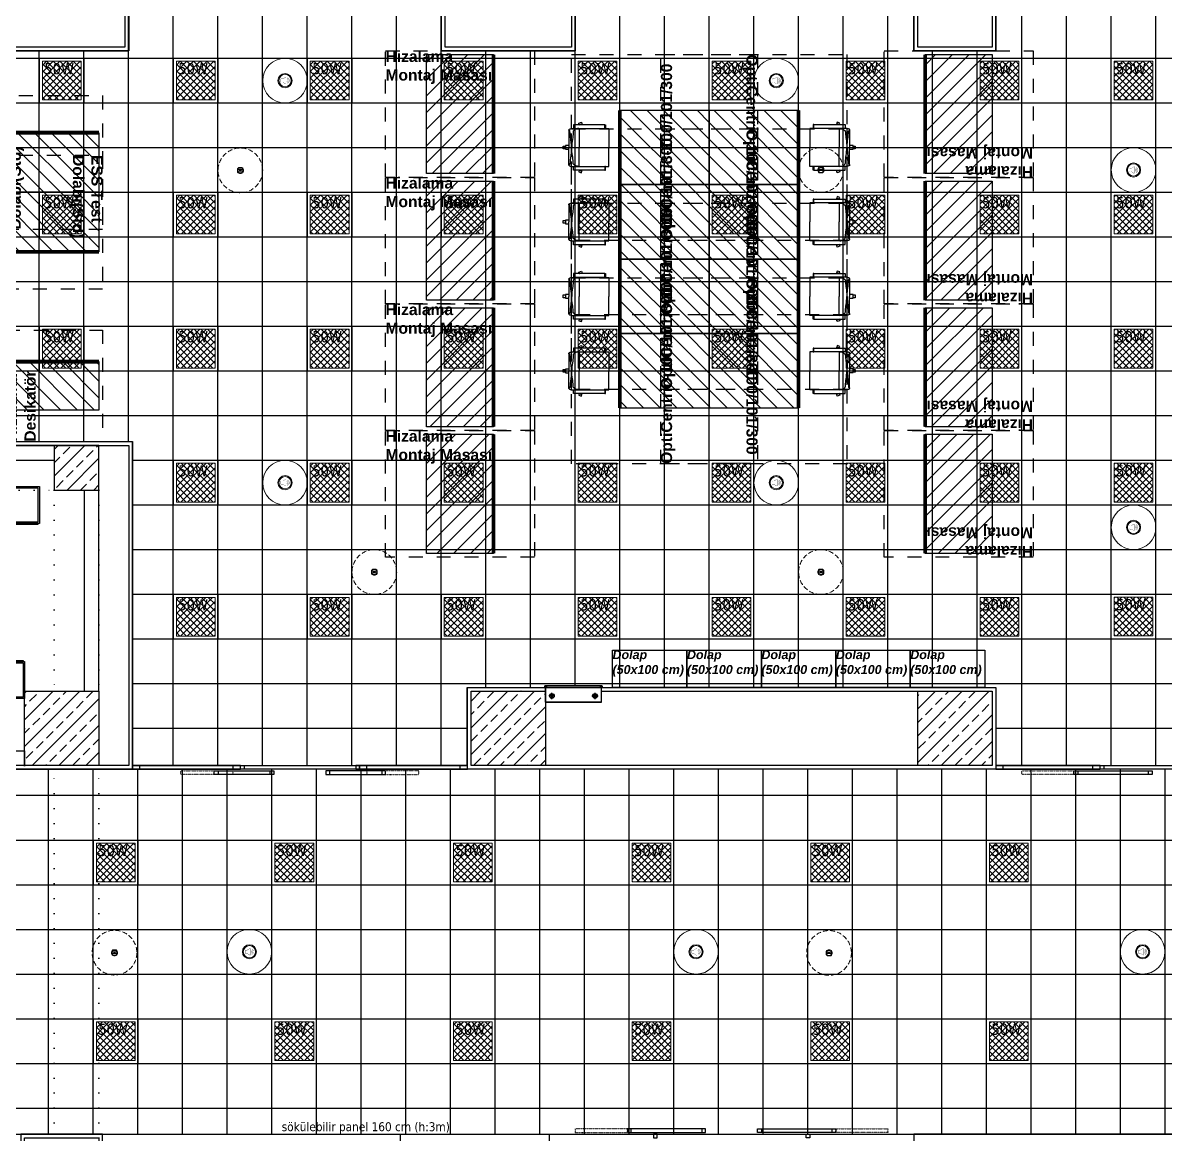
# Model space of a CAD drawing. Header units: centimetres. Extents: x 405564 to 502064, y 46284 to 60634.
# Drawn here: x 477148 to 478682, y 54538 to 56030 of the extents above; entities that cross this region are included whole.
import ezdxf
from ezdxf.enums import TextEntityAlignment as Align

# ---------------------------------------------------------------- set-up
doc = ezdxf.new("R2010")
doc.units = ezdxf.units.CM
for name, pattern in [('3+1_3b$0$DASHED', [0.25, 0.125, -0.125]), ('ACAD_ISO07W100', [3, 0, -3]), ('DOT', [0.25, 0, -0.25]), ('HIDDEN', [9.525, 6.35, -3.175])]:
    doc.linetypes.add(name, pattern=pattern)
doc.layers.get('0').update_dxf_attribs({"color": 8, "lineweight": 9})
for name, color, linetype in [('0-KRCN-ASMATAVAN-130426', 8, 'Continuous'), ('AS_DOS_TERAS_UST', 8, 'ACAD_ISO07W100'), ('AS_DUV_GAZBETON', 8, 'Continuous'), ('AS_DUV_TEMIZ ODA PANELI', 8, 'Continuous'), ('AS_KAPI_CAM', 8, 'Continuous'), ('AS_KAPI_POZ', 8, 'Continuous'), ('AS_TA_BETONARME', 5, 'Continuous'), ('AS_TA_TARAMA', 8, 'Continuous'), ('AS_TEFR_CIHAZ', 8, 'Continuous'), ('AS_TEFR_MEK_YANGIN DOLAP TIP1 STANDART', 8, 'Continuous'), ('AS_TEFR_MOB', 8, 'Continuous'), ('AS_YAZI', 8, 'Continuous')]:
    doc.layers.add(name, color=color, linetype=linetype)
doc.layers.add('0-KRCN-AYDINLATMA-130426', color=8, linetype='Continuous', lineweight=9)
doc.layers.add('0-KRCN-MİMARİ-220526', color=8, linetype='Continuous', lineweight=9)
doc.styles.add('Kalin02', font='arialbd.ttf')
doc.styles.add('MtXpl_Tahoma', font='tahoma.ttf')
doc.styles.add('OLC-50', font='romans.shx', dxfattribs={"width": 0.5, "height": 0.15})
doc.styles.add('OLCU', font='romanstw.shx', dxfattribs={"width": 0.6})
doc.styles.add('TAHOMA', font='tahoma.ttf')
pattern_1 = [(225, (17560.68, -7819.299), (17.96051, -17.96051), []), (225, (17542.72, -7819.299), (17.96051, -17.96051), [12.7, -6.35])]

# ---------------------------------------------------------------- blocks, each defined once
blk = doc.blocks.new('50W 60x60 cm  SIVA ALTI LED ARMATÜR')
at = {"layer": '0-KRCN-AYDINLATMA-130426'}
h = blk.add_hatch(dxfattribs=at)
h.set_pattern_fill('ANSI37', color=256, scale=0.2)
h.paths.add_polyline_path([(-2.6, 2.59), (2.6, 2.59), (2.6, -2.61), (-2.6, -2.61)])
for points in [[(-3, 2.99), (3, 2.99), (3, -3.01), (-3, -3.01)], [(-2.6, 2.59), (2.6, 2.59), (2.6, -2.61), (-2.6, -2.61)]]:
    blk.add_lwpolyline(points, close=True, dxfattribs=at)
at = {"layer": '0-KRCN-AYDINLATMA-130426', "insert": (-2.35, 2.34), "char_height": 1.5, "attachment_point": 1, "style": 'TAHOMA'}
blk.add_mtext_dynamic_manual_height_columns('{\\fTahoma|b0|i0|c162|p34;50W}', width=1.5, gutter_width=1.25, heights=[0], dxfattribs=at)
blk = doc.blocks.new('ABB 6131-21-24-500')
at = {"layer": '0-KRCN-AYDINLATMA-130426'}
for p, q in [((-4, -1), (-4, 1)), ((3.2, 1), (-3.2, 1)), ((-3.2, -0.8), (-3.2, 0.8)), ((-1, 4), (1, 4)), ((-1, -0.9), (-1, 1)), ((-0.8, 3.2), (0.8, 3.2)), ((1, -0.9), (1, 1)), ((3.2, 0.8), (3.2, -0.8)), ((4, 1), (4, -1)), ((3.2, -0.9), (-3.2, -0.9)), ((1, -4), (-1, -4)), ((0.8, -3.2), (-0.8, -3.2))]:
    blk.add_line(p, q, dxfattribs=at)
at = {"layer": '0-KRCN-AYDINLATMA-130426', "linetype": 'HIDDEN'}
blk.add_circle((0, 0), 30, dxfattribs=at)
at = {"layer": '0-KRCN-AYDINLATMA-130426'}
for centre, radius in [((-0.5, 0), 0.0887), ((0, 0), 0.16), ((0.5, 0), 0.0887)]:
    blk.add_circle(centre, radius, dxfattribs=at)
for centre, radius, start, end in [((-1, 1), 3, 90, 180), ((-0.8, 0.8), 2.4, 90, 180), ((0.8, 0.8), 2.4, 0, 90), ((1, 1), 3, 0, 90), ((-1, -1), 3, 180, 270), ((-0.8, -0.8), 2.4, 180, 270), ((0.8, -0.8), 2.4, 270, 0), ((1, -1), 3, 270, 0)]:
    blk.add_arc(centre, radius, start, end, dxfattribs=at)
blk = doc.blocks.new('ABB 6131-31-24-500')
at = {"layer": '0-KRCN-AYDINLATMA-130426'}
for p, q in [((-4, -1), (-4, 1)), ((3.2, 1), (-3.2, 1)), ((-3.2, -0.8), (-3.2, 0.8)), ((-1, 4), (1, 4)), ((-1, -0.9), (-1, 1)), ((-0.8, 3.2), (0.8, 3.2)), ((1, -0.9), (1, 1)), ((3.2, 0.8), (3.2, -0.8)), ((4, 1), (4, -1)), ((3.2, -0.9), (-3.2, -0.9)), ((1, -4), (-1, -4)), ((0.8, -3.2), (-0.8, -3.2))]:
    blk.add_line(p, q, dxfattribs=at)
at = {"layer": '0-KRCN-AYDINLATMA-130426', "linetype": 'HIDDEN'}
blk.add_circle((0, 0), 30, dxfattribs=at)
at = {"layer": '0-KRCN-AYDINLATMA-130426'}
for centre, radius in [((-0.5, 0), 0.089), ((0, 0), 0.16), ((0.5, 0), 0.089)]:
    blk.add_circle(centre, radius, dxfattribs=at)
for centre, radius, start, end in [((-1, 1), 3.01, 90, 180), ((-0.8, 0.8), 2.41, 90, 180), ((0.8, 0.8), 2.41, 0, 90), ((1, 1), 3.01, 0, 90), ((-1, -1), 3.01, 180, 270), ((-0.8, -0.8), 2.41, 180, 270), ((0.8, -0.8), 2.41, 270, 0), ((1, -1), 3.01, 270, 0)]:
    blk.add_arc(centre, radius, start, end, dxfattribs=at)
blk = doc.blocks.new('ASMA TAVA TİPİ HOPARLÖR')
at = {"layer": '0-KRCN-AYDINLATMA-130426', "const_width": 0.317}
blk.add_lwpolyline([(0.3, -4.4, 0.598176), (1.3, -3.9), (1.3, 3.9, 0.598176), (0.3, 4.4), (-2.7, 2.4, -0.147433), (-3, 2.3), (-5.1, 2.3, 0.414214), (-5.7, 1.7), (-5.7, -1.7, 0.414214), (-5.1, -2.3), (-3, -2.3, -0.147433), (-2.7, -2.4)], format="xyb", close=True, dxfattribs=at)
for points in [[(2.4, 1.3, -0.601398), (2.4, -1.3)], [(2.8, 2.5, -0.658812), (2.8, -2.5)], [(3.2, 3.7, -0.680488), (3.2, -3.7)]]:
    blk.add_lwpolyline(points, format="xyb", dxfattribs=at)
at = {"layer": '0-KRCN-AYDINLATMA-130426'}
blk.add_circle((0, 0), 30, dxfattribs=at)
at = {"layer": '0-KRCN-AYDINLATMA-130426', "ltscale": 0.1}
for radius in [9.5, 8.23]:
    blk.add_circle((0, 0), radius, dxfattribs=at)
blk = doc.blocks.new('G$C546873DE')
at = {"layer": '0-KRCN-AYDINLATMA-130426', "xscale": 10, "yscale": 10, "zscale": 10}
for p in [(6635.7, 8818.6), (6815.7, 8818.6), (6995.7, 8818.6), (7175.7, 8818.6), (7355.7, 8818.6), (7535.7, 8818.6), (7715.7, 8818.6), (7895.7, 8818.6), (8075.7, 8818.6), (6635.7, 8638.6), (6815.7, 8638.6), (6995.7, 8638.6), (7175.7, 8638.6), (7355.7, 8638.6), (7535.7, 8638.6), (7715.7, 8638.6), (7895.7, 8638.6), (8075.7, 8638.6), (6635.7, 8458.6), (6815.7, 8458.6), (6995.7, 8458.6), (7175.7, 8458.6), (7355.7, 8458.6), (7535.7, 8458.6), (7715.7, 8458.6), (7895.7, 8458.6), (8075.7, 8458.6), (6815.7, 8278.6), (6995.7, 8278.6), (7175.7, 8278.6), (7355.7, 8278.6), (7535.7, 8278.6), (7715.7, 8278.6), (7895.7, 8278.6), (8075.7, 8278.6), (6815.7, 8098.6), (6995.7, 8098.6), (7175.7, 8098.6), (7355.7, 8098.6), (7535.7, 8098.6), (7715.7, 8098.6), (7895.7, 8098.6), (8075.7, 8098.8), (6708.2, 7768.6), (6948.2, 7768.6), (7188.2, 7768.6), (7428.2, 7768.6), (7668.2, 7768.6), (7908.2, 7768.6), (6708.2, 7528.6), (6948.2, 7528.6), (7188.2, 7528.6), (7428.2, 7528.6), (7668.2, 7528.6), (7908.2, 7528.6)]:
    blk.add_blockref('50W 60x60 cm  SIVA ALTI LED ARMATÜR', p, dxfattribs=at)
at = {"layer": '0-KRCN-AYDINLATMA-130426'}
for name, p in [('ASMA TAVA TİPİ HOPARLÖR', (6935.7, 8818.5)), ('ASMA TAVA TİPİ HOPARLÖR', (7595.7, 8818.5)), ('ABB 6131-31-24-500', (6875.7, 8697.9)), ('ABB 6131-31-24-500', (7655.7, 8698.5)), ('ASMA TAVA TİPİ HOPARLÖR', (8075.7, 8698.5)), ('ASMA TAVA TİPİ HOPARLÖR', (6935.7, 8278.5)), ('ASMA TAVA TİPİ HOPARLÖR', (7595.7, 8278.5)), ('ASMA TAVA TİPİ HOPARLÖR', (8075.7, 8218.5)), ('ABB 6131-21-24-500', (7055.7, 8158.5)), ('ABB 6131-31-24-500', (7655.7, 8158.5)), ('ABB 6131-31-24-500', (6706.6, 7647.2)), ('ASMA TAVA TİPİ HOPARLÖR', (6887.9, 7648.5)), ('ASMA TAVA TİPİ HOPARLÖR', (7487.9, 7648.5)), ('ABB 6131-31-24-500', (7666.6, 7646.9)), ('ASMA TAVA TİPİ HOPARLÖR', (8087.9, 7648.5))]:
    blk.add_blockref(name, p, dxfattribs=at)
blk = doc.blocks.new('50x80 DİKİLİTİP PANO')
blk.add_lwpolyline([(40, 50), (40, 0), (-40, 0), (-40, 50), (40, 50)])
for points in [[(-38, 51.2), (38, 51.2), (38, 50), (-38, 50)], [(38, 48), (38, 2), (-38, 2), (-38, 48)]]:
    blk.add_lwpolyline(points, close=True)
blk = doc.blocks.new('Elektrik_Zemin_Cihazlar_FA')
at = {"rotation": 180}
blk.add_blockref('50x80 DİKİLİTİP PANO', (1430, -1375), dxfattribs=at)
blk.add_blockref('50x80 DİKİLİTİP PANO', (1410, -1660))
blk = doc.blocks.new('sandalye_')
at = {"layer": 'AS_TEFR_MOB', "linetype": 'ByBlock', "ltscale": 25}
for points in [[(260033.4, -40514.8, -0.048176), (260031.6, -40514.8, -0.000623), (260029.1, -40514.6, -0.003131), (260022.4, -40513.8, 0.007334), (260011.4, -40512.7, -0.309457), (260010.5, -40511.9, 0.002444), (260010.4, -40511.5, 0.476314), (260010.2, -40511.4, 0.375136), (260009, -40511.6, 0.082453), (260008.7, -40512.2, 0.046929), (260008.2, -40513.8, 0.002381), (260007.9, -40515.3, 0.007794), (260007.8, -40516.4), (260007.8, -40524.5, -0.011445), (260008.4, -40521.5, -0.082784), (260009.2, -40519.5, -0.150147), (260010.3, -40518.5, 0.242317), (260010.4, -40518.4, -0.036292), (260010.5, -40518, -0.114957), (260010.8, -40517.6, -0.16132), (260011.4, -40517.2, -0.020506), (260013.9, -40517, 0.024793), (260022.4, -40516.1, -0.030903), (260033.4, -40515.1, -1.030607)], [(260033.4, -40514.8, 0.048176), (260035.1, -40514.8, 0.000623), (260037.6, -40514.6, 0.003131), (260044.3, -40513.8, -0.007334), (260055.3, -40512.7, 0.309457), (260056.2, -40511.9, -0.002444), (260056.3, -40511.5, -0.476314), (260056.5, -40511.4, -0.375136), (260057.7, -40511.6, -0.082453), (260058, -40512.2, -0.046929), (260058.5, -40513.8, -0.002381), (260058.8, -40515.3, -0.007794), (260058.9, -40516.4), (260058.9, -40524.5, 0.011445), (260058.4, -40521.5, 0.082784), (260057.6, -40519.5, 0.150147), (260056.4, -40518.5, -0.242317), (260056.3, -40518.4, 0.036292), (260056.2, -40518, 0.114957), (260055.9, -40517.6, 0.16132), (260055.3, -40517.2, 0.020506), (260052.8, -40517, -0.024793), (260044.3, -40516.1, 0.030903), (260033.4, -40515.1, 1.030607)]]:
    blk.add_lwpolyline(points, format="xyb", dxfattribs=at)
for points in [[(260009.7, -40511.3), (260033.4, -40511.3)], [(260035.8, -40511.3), (260035.8, -40506.8), (260030.9, -40506.8), (260030.9, -40511.3)], [(260031.5, -40506.8), (260031.5, -40503.8), (260035.3, -40503.8), (260035.3, -40506.8)], [(260057, -40511.3), (260033.4, -40511.3)], [(260002.8, -40525.2), (260000.6, -40524.5), (259999.4, -40528.1), (260002.8, -40529.2)], [(260002.7, -40525.2), (260001.5, -40528.8)], [(260002.8, -40525.4), (260001.7, -40528.8)], [(260007.8, -40524.5), (260007.8, -40564.9), (260033.4, -40564.9)], [(260007.8, -40525.2), (260033.4, -40525.2)], [(260058.9, -40524.5), (260058.9, -40564.9), (260033.4, -40564.9)], [(260058.9, -40525.2), (260033.4, -40525.2)], [(260063.9, -40525.2), (260066.1, -40524.5), (260067.3, -40528.1), (260063.9, -40529.2)], [(260063.9, -40525.4), (260065.1, -40528.8)], [(260064.1, -40525.2), (260065.2, -40528.8)], [(260002.8, -40559.4), (260002.8, -40560.4), (260007.8, -40560.4), (260007.8, -40559.4)], [(260063.9, -40559.4), (260063.9, -40560.4), (260059, -40560.4), (260059, -40559.4)]]:
    blk.add_lwpolyline(points, dxfattribs=at)
for points in [[(260007.8, -40559.4), (260002.8, -40559.4), (260002.8, -40517.4), (260007.8, -40517.4)], [(260059, -40559.4), (260063.9, -40559.4), (260063.9, -40517.4), (260059, -40517.4)]]:
    blk.add_lwpolyline(points, close=True, dxfattribs=at)
blk = doc.blocks.new('OptiCentric100_101_300')
at = {"layer": 'AS_TEFR_CIHAZ'}
h = blk.add_hatch(dxfattribs=at)
h.set_pattern_fill('ANSI31', color=1, scale=5)
h.paths.add_polyline_path([(271677.7, -39089.4), (271777.7, -39089.4), (271777.7, -39209.4), (271677.7, -39209.4)])
at = {"layer": 'AS_TEFR_CIHAZ', "color": 1, "linetype": '3+1_3b$0$DASHED', "ltscale": 150}
blk.add_lwpolyline([(271602.7, -39024.4), (271852.7, -39024.4), (271852.7, -39274.4), (271602.7, -39274.4), (271602.7, -39024.4)], dxfattribs=at)
at = {"layer": 'AS_TEFR_CIHAZ', "color": 1}
blk.add_lwpolyline([(271677.7, -39089.4), (271777.7, -39089.4), (271777.7, -39209.4), (271677.7, -39209.4), (271677.7, -39089.4)], dxfattribs=at)
at = {"layer": 'AS_TEFR_CIHAZ', "color": 1, "const_width": 5}
blk.add_lwpolyline([(271677.7, -39209.4), (271777.7, -39209.4)], dxfattribs=at)
at = {"layer": 'AS_TEFR_MOB', "color": 1, "rotation": 180}
blk.add_blockref('sandalye_', (531761.1, -79789.3), dxfattribs=at)
at = {"layer": 'AS_TEFR_CIHAZ', "insert": (271602.7, -39024.4), "char_height": 15, "attachment_point": 1, "style": 'Kalin02'}
blk.add_mtext_dynamic_manual_height_columns('OptiCentric-100/101/300', width=590.732, gutter_width=750, heights=[137.1], dxfattribs=at)
blk = doc.blocks.new('HizalamaDesikatör')
at = {"layer": 'AS_TEFR_CIHAZ'}
h = blk.add_hatch(dxfattribs=at)
h.set_pattern_fill('ANSI31', color=1, scale=5)
h.paths.add_polyline_path([(273881.2, -39830.7), (273946.2, -39830.7), (273946.2, -39950.7), (273881.2, -39950.7)])
at = {"layer": 'AS_TEFR_CIHAZ', "color": 1, "linetype": '3+1_3b$0$DASHED', "ltscale": 150}
blk.add_lwpolyline([(273838.7, -39825.7), (273988.7, -39825.7), (273988.7, -39955.7), (273838.7, -39955.7), (273838.7, -39825.7)], dxfattribs=at)
at = {"layer": 'AS_TEFR_CIHAZ', "color": 1}
blk.add_lwpolyline([(273881.2, -39830.7), (273946.2, -39830.7), (273946.2, -39950.7), (273881.2, -39950.7), (273881.2, -39830.7)], dxfattribs=at)
at = {"layer": 'AS_TEFR_CIHAZ', "color": 1, "const_width": 5}
blk.add_lwpolyline([(273946.2, -39950.7), (273946.2, -39830.7)], dxfattribs=at)
at = {"layer": 'AS_TEFR_CIHAZ', "insert": (273838.7, -39825.7), "char_height": 15, "attachment_point": 1, "style": 'Kalin02'}
blk.add_mtext_dynamic_manual_height_columns('Hizalama \\PDesikatör', width=590.732, gutter_width=750, heights=[137.1], dxfattribs=at)
blk = doc.blocks.new('HizalamaMontajMasası')
at = {"layer": 'AS_TEFR_CIHAZ'}
h = blk.add_hatch(dxfattribs=at)
h.set_pattern_fill('ANSI31', color=1, scale=5)
h.paths.add_polyline_path([(273335.6, -39538.4), (273425.6, -39538.4), (273425.6, -39698.4), (273335.6, -39698.4)])
at = {"layer": 'AS_TEFR_CIHAZ', "color": 1, "linetype": '3+1_3b$0$DASHED', "ltscale": 150}
blk.add_lwpolyline([(273280.6, -39533.4), (273480.6, -39533.4), (273480.6, -39703.4), (273280.6, -39703.4), (273280.6, -39533.4)], dxfattribs=at)
at = {"layer": 'AS_TEFR_CIHAZ', "color": 1}
blk.add_lwpolyline([(273335.6, -39538.4), (273425.6, -39538.4), (273425.6, -39698.4), (273335.6, -39698.4), (273335.6, -39538.4)], dxfattribs=at)
at = {"layer": 'AS_TEFR_CIHAZ', "color": 1, "const_width": 5}
blk.add_lwpolyline([(273425.6, -39698.4), (273425.6, -39538.4)], dxfattribs=at)
at = {"layer": 'AS_TEFR_CIHAZ', "insert": (273280.6, -39533.4), "char_height": 15, "attachment_point": 1, "style": 'Kalin02'}
blk.add_mtext_dynamic_manual_height_columns('Hizalama \\PMontaj Masası', width=590.732, gutter_width=750, heights=[137.1], dxfattribs=at)
blk = doc.blocks.new('ESSTestDolabı(Standart)')
at = {"layer": 'AS_TEFR_CIHAZ'}
h = blk.add_hatch(dxfattribs=at)
h.set_pattern_fill('ANSI31', color=1, scale=5)
h.paths.add_polyline_path([(275805.5, -39854.8), (275885.5, -39854.8), (275885.5, -39994.8), (275805.5, -39994.8)])
at = {"layer": 'AS_TEFR_CIHAZ', "color": 1, "linetype": '3+1_3b$0$DASHED', "ltscale": 150}
blk.add_lwpolyline([(275755.5, -39849.8), (275935.5, -39849.8), (275935.5, -39999.8), (275755.5, -39999.8), (275755.5, -39849.8)], dxfattribs=at)
at = {"layer": 'AS_TEFR_CIHAZ', "color": 1}
blk.add_lwpolyline([(275805.5, -39854.8), (275885.5, -39854.8), (275885.5, -39994.8), (275805.5, -39994.8), (275805.5, -39854.8)], dxfattribs=at)
at = {"layer": 'AS_TEFR_CIHAZ', "color": 1, "const_width": 5}
blk.add_lwpolyline([(275885.5, -39994.8), (275885.5, -39854.8)], dxfattribs=at)
at = {"layer": 'AS_TEFR_CIHAZ', "insert": (275755.5, -39849.8), "char_height": 15, "attachment_point": 1, "style": 'Kalin02'}
blk.add_mtext_dynamic_manual_height_columns('ESS Test \\PDolabı(Std)', width=590.732, gutter_width=750, heights=[137.1], dxfattribs=at)
blk = doc.blocks.new('A.5 OPTOMEKANİK HİZALAMA_TEFRİŞF')
at = {"layer": 'AS_TEFR_MOB', "ltscale": 200}
for points in [[(-2310, -1645), (-2210, -1645), (-2210, -1695), (-2310, -1695), (-2310, -1645)], [(-2210, -1645), (-2110, -1645), (-2110, -1695), (-2210, -1695), (-2210, -1645)], [(-2110, -1645), (-2010, -1645), (-2010, -1695), (-2110, -1695), (-2110, -1645)], [(-2010, -1645), (-1910, -1645), (-1910, -1695), (-2010, -1695), (-2010, -1645)], [(-1910, -1645), (-1810, -1645), (-1810, -1695), (-1910, -1695), (-1910, -1645)]]:
    blk.add_lwpolyline(points, dxfattribs=at)
at = {"layer": 'AS_TEFR_CIHAZ', "color": 1}
for p in [(-275895.6, 38693.4), (-275895.6, 38523.4), (-275895.6, 38353.4), (-275895.6, 38183.4)]:
    blk.add_blockref('HizalamaMontajMasası', p, dxfattribs=at)
for name, p, rotation in [('HizalamaMontajMasası', (271535.6, -40543.4), 180), ('ESSTestDolabı(Standart)', (-42994.8, -276835.5), 90), ('ESSTestDolabı(Standart)', (36854.8, 274775.5), 270), ('HizalamaMontajMasası', (271535.6, -40713.4), 180), ('HizalamaMontajMasası', (271535.6, -40883.4), 180), ('HizalamaDesikatör', (-42950.7, -275203.7), 90), ('HizalamaMontajMasası', (271535.6, -41053.4), 180)]:
    blk.add_blockref(name, p, dxfattribs=dict(at, rotation=rotation))
at = {"layer": 'AS_TEFR_CIHAZ'}
for p, rotation in [((36909.4, 270757.9), 270), ((-41269.4, -272697.5), 90), ((36909.4, 270657.9), 270), ((-41269.4, -272797.5), 90), ((36909.4, 270557.9), 270), ((-41269.4, -272897.5), 90), ((36909.4, 270457.9), 270), ((-41269.4, -272997.5), 90)]:
    blk.add_blockref('OptiCentric100_101_300', p, dxfattribs=dict(at, rotation=rotation))
at = {"layer": 'AS_TEFR_MOB', "ltscale": 200, "char_height": 12, "attachment_point": 1, "style": 'Kalin02'}
for insert in [(-2310, -1645), (-2210, -1645), (-2110, -1645), (-2010, -1645), (-1910, -1645)]:
    blk.add_mtext_dynamic_manual_height_columns('{\\fSwis721 BT|b1|i1|c162|p34;Dolap\\P(50x100 cm)}', width=590.732, gutter_width=750, heights=[137.1], dxfattribs=dict(at, insert=insert))
blk = doc.blocks.new('OPK-temizoda-panel-00')
at = {"layer": 'AS_DUV_TEMIZ ODA PANELI'}
for points in [[(5150, -1750), (4450, -1750), (4450, -50), (2750, -50), (2750, -785), (2650, -785), (2650, -50), (50, -50)], [(50, -1320), (1590, -1320), (1590, -1750), (1115, -1750)], [(1115, -1755), (1595, -1755), (1595, -1315), (55, -1315)], [(55, -55), (2645, -55), (2645, -790), (2755, -790), (2755, -55), (4445, -55), (4445, -1755), (5155, -1755)], [(1492, -3250), (1492, -2355), (1555, -2355), (1555, -2245), (1445, -2245), (1445, -3250), (1430, -3250), (1430, -3355), (1555, -3355), (1555, -3350), (1435, -3350), (1435, -3255), (1450, -3255), (1450, -2250), (1550, -2250), (1550, -2350), (1487, -2350), (1487, -3250)], [(3955, -2355), (3955, -2245), (2645, -2245), (2645, -3390), (2755, -3390), (2755, -2355), (3290, -2355), (3290, -3245), (3245, -3245), (3245, -3390), (3355, -3390), (3355, -2355), (3955, -2355)]]:
    blk.add_lwpolyline(points, dxfattribs=at)
for points in [[(1410, -645), (1590, -645), (1590, -790), (1410, -790)], [(1415, -650), (1585, -650), (1585, -785), (1415, -785)], [(2010, -645), (2190, -645), (2190, -790), (2010, -790)], [(2015, -650), (2185, -650), (2185, -785), (2015, -785)], [(2045, -1645), (2755, -1645), (2755, -1755), (2045, -1755)], [(2050, -1650), (2750, -1650), (2750, -1750), (2050, -1750)], [(2150, -2355), (1955, -2355), (1955, -2245), (2155, -2245), (2155, -4355), (2640, -4355), (2640, -4400), (2635, -4400), (2635, -4360), (2150, -4360)]]:
    blk.add_lwpolyline(points, close=True, dxfattribs=at)
blk = doc.blocks.new('YANGIN DOLAP TIP1 75X100X20 PLAN')
blk.add_wipeout([(0, -22), (38.3, -22), (38.4, -22), (38.4, -21.9), (38.5, -21.9), (38.5, -21.8), (38.5, -20.2), (38.5, -20.1), (38.4, -20.1), (38.4, -20), (38.3, -20), (37.5, -20), (37.5, 0), (0, 0), (-37.5, 0), (-37.5, -20), (-38.3, -20), (-38.4, -20), (-38.4, -20.1), (-38.5, -20.1), (-38.5, -20.2), (-38.5, -21.8), (-38.5, -21.9), (-38.4, -21.9), (-38.4, -22), (-38.3, -22)])
for p, q in [((-24.8, -8.5), (-33.2, -8.5)), ((-29, -4.2), (-29, -12.8)), ((24.8, -8.5), (33.2, -8.5)), ((29, -4.3), (29, -12.8)), ((37.5, -20), (-37.5, -20))]:
    blk.add_line(p, q)
blk.add_lwpolyline([(37.5, 0), (-37.5, 0), (-37.5, -20), (-35.4, -20), (-35.4, -18.8), (-35.5, -18.8), (-35.5, -19.9), (-37.4, -19.9), (-37.4, -0.1), (37.4, -0.1), (37.4, -19.9), (35.5, -19.9), (35.5, -18.8), (35.4, -18.8), (35.4, -20), (37.5, -20)], close=True)
blk.add_lwpolyline([(-37.5, -20), (-38.3, -20, 0.414214), (-38.5, -20.2), (-38.5, -21.8, 0.414214), (-38.3, -22), (38.3, -22, 0.414214), (38.5, -21.8), (38.5, -20.2, 0.414214), (38.3, -20), (37.5, -20), (37.5, -20.1), (38.3, -20.1, -0.414214), (38.4, -20.2), (38.4, -21.8, -0.414214), (38.3, -21.9), (-38.3, -21.9, -0.414214), (-38.4, -21.8), (-38.4, -20.2, -0.414214), (-38.3, -20.1), (-37.5, -20.1)], format="xyb", close=True)
for centre, radius in [((-29, -8.5), 3.15), ((-29, -8.5), 1.85), ((29, -8.5), 3.15), ((29, -8.5), 1.85)]:
    blk.add_circle(centre, radius)
blk = doc.blocks.new('*U636')
for p, q in [((65, 7), (-30, 7)), ((-30, 2), (65, 2)), ((145, 7), (240, 7)), ((240, 2), (145, 2))]:
    blk.add_line(p, q)
at = {"linetype": 'DOT'}
for points in [[(-35, 7), (-105, 7), (-105, 2), (-35, 2)], [(245, 7), (315, 7), (315, 2), (245, 2)]]:
    blk.add_lwpolyline(points, close=True, dxfattribs=at)
for points in [[(-30, 7), (-35, 7), (-35, 2), (-30, 2)], [(5, 0), (0, 0), (0, -5), (5, -5)], [(70, 7), (65, 7), (65, 2), (70, 2)], [(140, 7), (145, 7), (145, 2), (140, 2)], [(205, 0), (210, 0), (210, -5), (205, -5)], [(240, 7), (245, 7), (245, 2), (240, 2)]]:
    blk.add_lwpolyline(points, close=True)
at = {"color": 3, "style": 'OLCU', "width": 0.5, "flags": 1}
for tag, p in [('K-DIVISYON', (-80, -85)), ('K-PBAR', (105, -85)), ('K-KAPITIP', (-80, -335))]:
    blk.add_attdef(tag, p, '', height=17.5, dxfattribs=at)
at = {"color": 5, "true_color": 0x0505ff, "style": 'OLCU', "width": 0.5, "flags": 1}
for tag, p in [('K-NEREDEN-NO', (-80, -110)), ('K-NEREYE-NO', (-80, -185)), ('K-DUVARTIP', (-80, -285)), ('K-ACILISYON', (-80, -310))]:
    blk.add_attdef(tag, p, '', height=17.5, dxfattribs=at)
at = {"color": 1, "true_color": 0xfa0000, "style": 'OLCU', "width": 0.5, "flags": 1}
for tag, p in [('K-IZLENEBILIRLIK', (105, -110)), ('K-TEKMELIK', (105, -135)), ('K-KONTROLTIPNEREDEN', (-80, -160)), ('K-BAND', (105, -160)), ('K-MENFEZ', (105, -210)), ('K-KONTROLTIPNEREYE', (-80, -235)), ('K-PENCERE', (105, -235)), ('K-KILITTIP', (-80, -260)), ('K-NOT-AS-MIMARI1', (105, -285)), ('K-NOT-ELEKTRIK', (105, -335)), ('K-NOT-YANGIN', (105, -360)), ('K-ACMAKAPAMASISTEMI', (-80, -385)), ('K-NOT-ISLETME', (105, -385)), ('K-YANGIN', (-80, -435))]:
    blk.add_attdef(tag, p, '', height=17.5, dxfattribs=at)
at = {"color": 220, "true_color": 0xf113d4, "style": 'OLCU', "width": 0.5, "flags": 1}
for tag, p in [('K-NEREDEN-AD', (-80, -135)), ('K-NEREYE-AD', (-80, -210))]:
    blk.add_attdef(tag, p, '', height=17.5, dxfattribs=at)
at = {"color": 0, "style": 'OLCU', "width": 0.5, "flags": 1}
for tag, p in [('K-TAMACILIRLIK', (105, -185)), ('K-NOT-AS-MIMARI2', (105, -310)), ('K-KASATIP', (-80, -360)), ('K-KURSUN', (-80, -410))]:
    blk.add_attdef(tag, p, '', height=17.5, dxfattribs=at)
at = {"color": 252, "style": 'OLCU', "width": 0.5, "flags": 1}
for tag, p in [('K-REZ1', (105, -435)), ('K-REZ2', (105, -460)), ('K-REZ3', (105, -485)), ('K-REZ4', (105, -510)), ('K-REZ5', (105, -535))]:
    blk.add_attdef(tag, p, '', height=17.5, dxfattribs=at)
at = {"layer": 'AS_KAPI_POZ', "style": 'OLCU', "width": 0.45}
for tag, p in [('POZ+GEN', (105, 22)), ('YUK', (105, -18))]:
    blk.add_attdef(tag, text='', height=20, dxfattribs=at).set_placement(p, align=Align.MIDDLE_CENTER)
at = {"layer": 'AS_KAPI_POZ', "style": 'OLCU', "width": 0.5}
blk.add_attdef('K-NO', text='', height=8, rotation=90, dxfattribs=at).set_placement((0, 11), align=Align.TOP_LEFT)
at = {"layer": 'AS_KAPI_POZ', "color": 251, "style": 'OLCU', "width": 0.45, "flags": 1}
blk.add_attdef('K-DUVAR(CM)', text='', height=6, dxfattribs=at).set_placement((-5, -7.5), align=Align.MIDDLE_RIGHT)
blk = doc.blocks.new('*U644')
at = {"color": 0}
for p, q in [((135, 0), (10, 0)), ((440, 0), (315, 0)), ((10, -5), (135, -5)), ((315, -5), (440, -5))]:
    blk.add_line(p, q, dxfattribs=at)
for points in [[(0, 0), (0, -5), (10, -5), (10, 0)], [(135, 0), (135, -5), (145, -5), (145, 0)], [(305, 0), (305, -5), (315, -5), (315, 0)], [(440, 0), (440, -5), (450, -5), (450, 0)]]:
    blk.add_lwpolyline(points, close=True, dxfattribs=at)
at = {"style": 'OLCU', "width": 0.45, "flags": 1}
for tag, p in [('C-ICI-CNO', (15, -80)), ('C-DIVISYON1', (15, -105)), ('C-BOSLUK', (15, -130)), ('C-DIVISYON2', (15, -155))]:
    blk.add_attdef(tag, text='', height=20, dxfattribs=at).set_placement(p, align=Align.MIDDLE_LEFT)
at = {"color": 0, "style": 'OLCU', "width": 0.5, "flags": 1}
for tag, p in [('C-REZ1', (15, -215)), ('C-REZ2', (15, -240))]:
    blk.add_attdef(tag, text='', height=17.5, dxfattribs=at).set_placement(p, align=Align.MIDDLE_LEFT)
at = {"layer": 'AS_KAPI_POZ', "style": 'OLC-50', "width": 0.5}
blk.add_attdef('C-NO', text='', height=8, rotation=90, dxfattribs=at).set_placement((10, 5), align=Align.TOP_LEFT)
at = {"layer": 'AS_KAPI_POZ', "style": 'OLCU', "width": 0.45}
for tag, p in [('POZ+GEN-C', (50, 15)), ('YUK-C', (50, -20))]:
    blk.add_attdef(tag, text='', height=20, dxfattribs=at).set_placement(p, align=Align.MIDDLE_CENTER)
blk = doc.blocks.new('*U645')
for p, q in [((-30, -17), (40, -17)), ((40, -22), (-30, -22)), ((190, -17), (120, -17)), ((120, -22), (190, -22))]:
    blk.add_line(p, q)
for points in [[(5, -15), (0, -15), (0, -10), (5, -10)], [(155, -15), (160, -15), (160, -10), (155, -10)], [(-30, -22), (-35, -22), (-35, -17), (-30, -17)], [(45, -22), (40, -22), (40, -17), (45, -17)], [(115, -22), (120, -22), (120, -17), (115, -17)], [(190, -22), (195, -22), (195, -17), (190, -17)]]:
    blk.add_lwpolyline(points, close=True)
at = {"linetype": 'DOT'}
for points in [[(-10, -22), (-80, -22), (-80, -17), (-10, -17)], [(170, -22), (240, -22), (240, -17), (170, -17)]]:
    blk.add_lwpolyline(points, close=True, dxfattribs=at)
at = {"color": 3, "style": 'OLCU', "width": 0.5, "flags": 1}
for tag, p in [('K-DIVISYON', (-80, -85)), ('K-PBAR', (105, -85)), ('K-KAPITIP', (-80, -335))]:
    blk.add_attdef(tag, p, '', height=17.5, dxfattribs=at)
at = {"color": 5, "true_color": 0x0505ff, "style": 'OLCU', "width": 0.5, "flags": 1}
for tag, p in [('K-NEREDEN-NO', (-80, -110)), ('K-NEREYE-NO', (-80, -185)), ('K-DUVARTIP', (-80, -285)), ('K-ACILISYON', (-80, -310))]:
    blk.add_attdef(tag, p, '', height=17.5, dxfattribs=at)
at = {"color": 1, "true_color": 0xfa0000, "style": 'OLCU', "width": 0.5, "flags": 1}
for tag, p in [('K-IZLENEBILIRLIK', (105, -110)), ('K-TEKMELIK', (105, -135)), ('K-KONTROLTIPNEREDEN', (-80, -160)), ('K-BAND', (105, -160)), ('K-MENFEZ', (105, -210)), ('K-KONTROLTIPNEREYE', (-80, -235)), ('K-PENCERE', (105, -235)), ('K-KILITTIP', (-80, -260)), ('K-NOT-AS-MIMARI1', (105, -285)), ('K-NOT-ELEKTRIK', (105, -335)), ('K-NOT-YANGIN', (105, -360)), ('K-ACMAKAPAMASISTEMI', (-80, -385)), ('K-NOT-ISLETME', (105, -385)), ('K-YANGIN', (-80, -435))]:
    blk.add_attdef(tag, p, '', height=17.5, dxfattribs=at)
at = {"color": 220, "true_color": 0xf113d4, "style": 'OLCU', "width": 0.5, "flags": 1}
for tag, p in [('K-NEREDEN-AD', (-80, -135)), ('K-NEREYE-AD', (-80, -210))]:
    blk.add_attdef(tag, p, '', height=17.5, dxfattribs=at)
at = {"color": 0, "style": 'OLCU', "width": 0.5, "flags": 1}
for tag, p in [('K-TAMACILIRLIK', (105, -185)), ('K-NOT-AS-MIMARI2', (105, -310)), ('K-KASATIP', (-80, -360)), ('K-KURSUN', (-80, -410))]:
    blk.add_attdef(tag, p, '', height=17.5, dxfattribs=at)
at = {"color": 252, "style": 'OLCU', "width": 0.5, "flags": 1}
for tag, p in [('K-REZ1', (105, -435)), ('K-REZ2', (105, -460)), ('K-REZ3', (105, -485)), ('K-REZ4', (105, -510)), ('K-REZ5', (105, -535))]:
    blk.add_attdef(tag, p, '', height=17.5, dxfattribs=at)
at = {"layer": 'AS_KAPI_POZ', "style": 'OLCU', "width": 0.45}
for tag, p in [('YUK', (80, 23)), ('POZ+GEN', (80, -17))]:
    blk.add_attdef(tag, text='', height=20, dxfattribs=at).set_placement(p, align=Align.MIDDLE_CENTER)
at = {"layer": 'AS_KAPI_POZ', "color": 251, "style": 'OLCU', "width": 0.45, "flags": 1}
blk.add_attdef('K-DUVAR(CM)', text='', height=6, dxfattribs=at).set_placement((-5, -7.5), align=Align.MIDDLE_RIGHT)
at = {"layer": 'AS_KAPI_POZ', "style": 'OLCU', "width": 0.5}
blk.add_attdef('K-NO', text='', height=8, rotation=90, dxfattribs=at).set_placement((0, -26), align=Align.TOP_LEFT)
blk = doc.blocks.new('*U648')
at = {"color": 0}
for p, q in [((130, 0), (10, 0)), ((480, 0), (360, 0)), ((10, -5), (130, -5)), ((360, -5), (480, -5))]:
    blk.add_line(p, q, dxfattribs=at)
for points in [[(0, 0), (0, -5), (10, -5), (10, 0)], [(130, 0), (130, -5), (140, -5), (140, 0)], [(350, 0), (350, -5), (360, -5), (360, 0)], [(480, 0), (480, -5), (490, -5), (490, 0)]]:
    blk.add_lwpolyline(points, close=True, dxfattribs=at)
at = {"style": 'OLCU', "width": 0.45, "flags": 1}
for tag, p in [('C-ICI-CNO', (15, -80)), ('C-DIVISYON1', (15, -105)), ('C-BOSLUK', (15, -130)), ('C-DIVISYON2', (15, -155))]:
    blk.add_attdef(tag, text='', height=20, dxfattribs=at).set_placement(p, align=Align.MIDDLE_LEFT)
at = {"color": 0, "style": 'OLCU', "width": 0.5, "flags": 1}
for tag, p in [('C-REZ1', (15, -215)), ('C-REZ2', (15, -240))]:
    blk.add_attdef(tag, text='', height=17.5, dxfattribs=at).set_placement(p, align=Align.MIDDLE_LEFT)
at = {"layer": 'AS_KAPI_POZ', "style": 'OLC-50', "width": 0.5}
blk.add_attdef('C-NO', text='', height=8, rotation=90, dxfattribs=at).set_placement((10, 5), align=Align.TOP_LEFT)
at = {"layer": 'AS_KAPI_POZ', "style": 'OLCU', "width": 0.45}
for tag, p in [('POZ+GEN-C', (50, 15)), ('YUK-C', (50, -20))]:
    blk.add_attdef(tag, text='', height=20, dxfattribs=at).set_placement(p, align=Align.MIDDLE_CENTER)
blk = doc.blocks.new('*U626')
for p, q in [((-30, -17), (65, -17)), ((65, -22), (-30, -22)), ((240, -17), (145, -17)), ((145, -22), (240, -22))]:
    blk.add_line(p, q)
for points in [[(5, -15), (0, -15), (0, -10), (5, -10)], [(205, -15), (210, -15), (210, -10), (205, -10)], [(-30, -22), (-35, -22), (-35, -17), (-30, -17)], [(70, -22), (65, -22), (65, -17), (70, -17)], [(140, -22), (145, -22), (145, -17), (140, -17)], [(240, -22), (245, -22), (245, -17), (240, -17)]]:
    blk.add_lwpolyline(points, close=True)
at = {"linetype": 'DOT'}
for points in [[(-35, -22), (-105, -22), (-105, -17), (-35, -17)], [(245, -22), (315, -22), (315, -17), (245, -17)]]:
    blk.add_lwpolyline(points, close=True, dxfattribs=at)
at = {"color": 3, "style": 'OLCU', "width": 0.5, "flags": 1}
for tag, p in [('K-DIVISYON', (-80, -85)), ('K-PBAR', (105, -85)), ('K-KAPITIP', (-80, -335))]:
    blk.add_attdef(tag, p, '', height=17.5, dxfattribs=at)
at = {"color": 5, "true_color": 0x0505ff, "style": 'OLCU', "width": 0.5, "flags": 1}
for tag, p in [('K-NEREDEN-NO', (-80, -110)), ('K-NEREYE-NO', (-80, -185)), ('K-DUVARTIP', (-80, -285)), ('K-ACILISYON', (-80, -310))]:
    blk.add_attdef(tag, p, '', height=17.5, dxfattribs=at)
at = {"color": 1, "true_color": 0xfa0000, "style": 'OLCU', "width": 0.5, "flags": 1}
for tag, p in [('K-IZLENEBILIRLIK', (105, -110)), ('K-TEKMELIK', (105, -135)), ('K-KONTROLTIPNEREDEN', (-80, -160)), ('K-BAND', (105, -160)), ('K-MENFEZ', (105, -210)), ('K-KONTROLTIPNEREYE', (-80, -235)), ('K-PENCERE', (105, -235)), ('K-KILITTIP', (-80, -260)), ('K-NOT-AS-MIMARI1', (105, -285)), ('K-NOT-ELEKTRIK', (105, -335)), ('K-NOT-YANGIN', (105, -360)), ('K-ACMAKAPAMASISTEMI', (-80, -385)), ('K-NOT-ISLETME', (105, -385)), ('K-YANGIN', (-80, -435))]:
    blk.add_attdef(tag, p, '', height=17.5, dxfattribs=at)
at = {"color": 220, "true_color": 0xf113d4, "style": 'OLCU', "width": 0.5, "flags": 1}
for tag, p in [('K-NEREDEN-AD', (-80, -135)), ('K-NEREYE-AD', (-80, -210))]:
    blk.add_attdef(tag, p, '', height=17.5, dxfattribs=at)
at = {"color": 0, "style": 'OLCU', "width": 0.5, "flags": 1}
for tag, p in [('K-TAMACILIRLIK', (105, -185)), ('K-NOT-AS-MIMARI2', (105, -310)), ('K-KASATIP', (-80, -360)), ('K-KURSUN', (-80, -410))]:
    blk.add_attdef(tag, p, '', height=17.5, dxfattribs=at)
at = {"color": 252, "style": 'OLCU', "width": 0.5, "flags": 1}
for tag, p in [('K-REZ1', (105, -435)), ('K-REZ2', (105, -460)), ('K-REZ3', (105, -485)), ('K-REZ4', (105, -510)), ('K-REZ5', (105, -535))]:
    blk.add_attdef(tag, p, '', height=17.5, dxfattribs=at)
at = {"layer": 'AS_KAPI_POZ', "style": 'OLCU', "width": 0.45}
for tag, p in [('YUK', (105, 23)), ('POZ+GEN', (105, -17))]:
    blk.add_attdef(tag, text='', height=20, dxfattribs=at).set_placement(p, align=Align.MIDDLE_CENTER)
at = {"layer": 'AS_KAPI_POZ', "color": 251, "style": 'OLCU', "width": 0.45, "flags": 1}
blk.add_attdef('K-DUVAR(CM)', text='', height=6, dxfattribs=at).set_placement((-5, -7.5), align=Align.MIDDLE_RIGHT)
at = {"layer": 'AS_KAPI_POZ', "style": 'OLCU', "width": 0.5}
blk.add_attdef('K-NO', text='', height=8, rotation=90, dxfattribs=at).set_placement((0, -26), align=Align.TOP_LEFT)
blk = doc.blocks.new('A$C6A10306C')
at = {"layer": 'AS_TA_TARAMA'}
h = blk.add_hatch(dxfattribs=at)
h.set_pattern_fill('ANSI33', color=256, scale=4, angle=180)
h.set_pattern_definition(pattern_1)
h.paths.add_polyline_path([(6685.68, -5171.45), (6625.68, -5171.45), (6625.68, -5231.45), (6685.68, -5231.45)])
h = blk.add_hatch(dxfattribs=at)
h.set_pattern_fill('ANSI33', color=256, scale=4, angle=180)
h.set_pattern_definition(pattern_1)
h.paths.add_polyline_path([(6585.68, -5501.45), (6685.68, -5501.45), (6685.68, -5601.45), (6585.68, -5601.45)])
h = blk.add_hatch(dxfattribs=at)
h.set_pattern_fill('ANSI33', color=256, scale=4, angle=180)
h.set_pattern_definition(pattern_1)
h.paths.add_polyline_path([(7785.68, -5501.45), (7885.68, -5501.45), (7885.68, -5601.45), (7785.68, -5601.45)])
at = {"layer": 'AS_DOS_TERAS_UST', "linetype": 'DOT', "ltscale": 80}
for p, q in [((6035.68, -5171.45), (6625.68, -5171.45)), ((6035.68, -5231.45), (6625.68, -5231.45)), ((6625.68, -5231.45), (6625.68, -5501.45)), ((6685.68, -5231.45), (6685.68, -5501.45)), ((6585.68, -5551.45), (6035.68, -5551.45)), ((6585.68, -5601.45), (6035.68, -5601.45)), ((6625.68, -6101.45), (6625.68, -5601.45)), ((6685.68, -6101.45), (6685.68, -5601.45))]:
    blk.add_line(p, q, dxfattribs=at)
at = {"layer": 'AS_DUV_GAZBETON'}
for points in [[(6685.68, -5501.45), (6685.68, -5171.45), (6035.68, -5171.45)], [(6035.68, -5191.45), (6625.68, -5191.45)], [(6665.68, -5231.45), (6665.68, -5501.45)]]:
    blk.add_lwpolyline(points, dxfattribs=at)
blk.add_lwpolyline([(6195.68, -5601.45), (6195.68, -5581.45), (6585.68, -5581.45), (6585.68, -5601.45)], close=True, dxfattribs=at)
at = {"layer": 'AS_TA_BETONARME'}
for points in [[(6685.68, -5171.45), (6625.68, -5171.45), (6625.68, -5231.45), (6685.68, -5231.45)], [(6585.68, -5501.45), (6685.68, -5501.45), (6685.68, -5601.45), (6585.68, -5601.45)], [(7785.68, -5501.45), (7885.68, -5501.45), (7885.68, -5601.45), (7785.68, -5601.45)]]:
    blk.add_lwpolyline(points, close=True, dxfattribs=at)
for name, p in [('A.5 OPTOMEKANİK HİZALAMA_TEFRİŞF', (9685.68, -3801.45)), ('OPK-temizoda-panel-00', (5135.68, -3851.45))]:
    blk.add_blockref(name, p)
at = {"layer": 'AS_KAPI_CAM'}
for name, p in [('*U644', (6730.68, -5601.45)), ('*U645', (6875.68, -5591.45)), ('*U648', (7890.68, -5601.45)), ('*U626', (8030.68, -5591.45)), ('*U636', (7430.68, -6096.45))]:
    blk.add_blockref(name, p, dxfattribs=at)
at = {"layer": 'AS_TEFR_CIHAZ'}
blk.add_blockref('Elektrik_Zemin_Cihazlar_FA', (5135.68, -3851.45), dxfattribs=at)
at = {"layer": 'AS_YAZI', "insert": (6931.22, -6080.45), "char_height": 12, "width": 231.1608, "attachment_point": 1, "style": 'MtXpl_Tahoma'}
blk.add_mtext('sökülebilir panel 160 cm{\\fTahoma|b0|i0|c162|p34; (h:3m)}', dxfattribs=at)
at = {"layer": 'AS_TEFR_MEK_YANGIN DOLAP TIP1 STANDART', "rotation": 180}
blk.add_blockref('YANGIN DOLAP TIP1 75X100X20 PLAN', (7323.18, -5516.45), dxfattribs=at)
at = {"layer": 'AS_TA_TARAMA'}
h = blk.add_hatch(dxfattribs=at)
h.set_pattern_fill('ANSI33', color=256, scale=4, angle=180)
h.set_pattern_definition(pattern_1)
h.paths.add_polyline_path([(7185.68, -5501.45), (7285.68, -5501.45), (7285.68, -5601.45), (7185.68, -5601.45)])
at = {"layer": 'AS_TA_BETONARME'}
blk.add_lwpolyline([(7185.68, -5501.45), (7285.68, -5501.45), (7285.68, -5601.45), (7185.68, -5601.45)], close=True, dxfattribs=at)

msp = doc.modelspace()

# ---------------------------------------------------------------- linework, layer by layer
at = {"layer": '0-KRCN-ASMATAVAN-130426'}
for p, q in [((477349.7, 55032.6), (477349.7, 56727.6)), ((477409.7, 55032.6), (477409.7, 56727.6)), ((477469.7, 55032.6), (477469.7, 56727.6)), ((477529.7, 55032.6), (477529.7, 56727.6)), ((477589.7, 55032.6), (477589.7, 56727.6)), ((477649.7, 55032.6), (477649.7, 56727.6)), ((477709.7, 55032.6), (477709.7, 56727.6)), ((477949.7, 55137.6), (477949.7, 56727.6)), ((478009.7, 55137.6), (478009.7, 56727.6)), ((478069.7, 55137.6), (478069.7, 56727.6)), ((478129.7, 55137.6), (478129.7, 56727.6)), ((478189.7, 55137.6), (478189.7, 56727.6)), ((478249.7, 55137.6), (478249.7, 56727.6)), ((478309.7, 55137.6), (478309.7, 56727.6)), ((478344.7, 55992.6), (478344.7, 56727.6)), ((478454.7, 56727.6), (478454.7, 55992.6)), ((478489.7, 55032.6), (478489.7, 56727.6)), ((478549.7, 55032.6), (478549.7, 56727.6)), ((478609.7, 55032.6), (478609.7, 56727.6)), ((478669.7, 55032.6), (478669.7, 56727.6)), ((477289.7, 55992.6), (477289.7, 56137.6)), ((477709.7, 56137.6), (477709.7, 55992.6)), ((477889.7, 55992.6), (477889.7, 56137.6)), ((477109.7, 55992.6), (477289.7, 55992.6)), ((477169.7, 55467.6), (477169.7, 55992.6)), ((477229.7, 55467.6), (477229.7, 55992.6)), ((477289.7, 55467.6), (477289.7, 55992.6)), ((477709.7, 55992.6), (477889.7, 55992.6)), ((477769.7, 55137.6), (477769.7, 55992.6)), ((477829.7, 55137.6), (477829.7, 55992.6)), ((477889.7, 55137.6), (477889.7, 55992.6)), ((478454.7, 55992.6), (478344.7, 55992.6)), ((478369.7, 55137.6), (478369.7, 55992.6)), ((478429.7, 55137.6), (478429.7, 55992.6)), ((475754.7, 55982.6), (479634.7, 55982.6)), ((475754.7, 55922.6), (479634.7, 55922.6)), ((475754.7, 55862.6), (479634.7, 55862.6)), ((475754.7, 55802.6), (479634.7, 55802.6)), ((475754.7, 55742.6), (479634.7, 55742.6)), ((475754.7, 55682.6), (479634.7, 55682.6)), ((475754.7, 55622.6), (479634.7, 55622.6)), ((475754.7, 55562.6), (479634.7, 55562.6)), ((475754.7, 55502.6), (479634.7, 55502.6)), ((475754.7, 55467.6), (477294.7, 55467.6)), ((477294.7, 55467.6), (477294.7, 55032.6)), ((477294.7, 55442.6), (479634.7, 55442.6)), ((477294.7, 55382.6), (479634.7, 55382.6)), ((477294.7, 55322.6), (479634.7, 55322.6)), ((477294.7, 55262.6), (479634.7, 55262.6)), ((477294.7, 55202.6), (479634.7, 55202.6)), ((477294.7, 55142.6), (479634.7, 55142.6)), ((477744.7, 55032.6), (477744.7, 55137.6)), ((477744.7, 55137.6), (478454.7, 55137.6)), ((478454.7, 55137.6), (478454.7, 55032.6)), ((477294.7, 55082.6), (477744.7, 55082.6)), ((478454.7, 55082.6), (478944.7, 55082.6)), ((483184.7, 55027.6), (476824.7, 55027.6)), ((477182.2, 54537.6), (477182.2, 55027.6)), ((477242.2, 54537.6), (477242.2, 55027.6)), ((477294.7, 55032.6), (477744.7, 55032.6)), ((477302.2, 54537.6), (477302.2, 55027.6)), ((477362.2, 54537.6), (477362.2, 55027.6)), ((477422.2, 54537.6), (477422.2, 55027.6)), ((477482.2, 54537.6), (477482.2, 55027.6)), ((477542.2, 54537.6), (477542.2, 55027.6)), ((477602.2, 54537.6), (477602.2, 55027.6)), ((477662.2, 54537.6), (477662.2, 55027.6)), ((477722.2, 54537.6), (477722.2, 55027.6)), ((477782.2, 54537.6), (477782.2, 55027.6)), ((477842.2, 54537.6), (477842.2, 55027.6)), ((477902.2, 54537.6), (477902.2, 55027.6)), ((477962.2, 54537.6), (477962.2, 55027.6)), ((478022.2, 54537.6), (478022.2, 55027.6)), ((478082.2, 54537.6), (478082.2, 55027.6)), ((478142.2, 54537.6), (478142.2, 55027.6)), ((478202.2, 54537.6), (478202.2, 55027.6)), ((478262.2, 54537.6), (478262.2, 55027.6)), ((478322.2, 54537.6), (478322.2, 55027.6)), ((478382.2, 54537.6), (478382.2, 55027.6)), ((478442.2, 54537.6), (478442.2, 55027.6)), ((478454.7, 55032.6), (478944.7, 55032.6)), ((478502.2, 54537.6), (478502.2, 55027.6)), ((478562.2, 54537.6), (478562.2, 55027.6)), ((478622.2, 54537.6), (478622.2, 55027.6)), ((478682.2, 54537.6), (478682.2, 55027.6)), ((476824.7, 54992.6), (483184.7, 54992.6)), ((476824.7, 54932.6), (483184.7, 54932.6)), ((476824.7, 54872.6), (483044.7, 54872.6)), ((476824.7, 54812.6), (483044.7, 54812.6)), ((476824.7, 54752.6), (483044.7, 54752.6)), ((476824.7, 54692.6), (483044.7, 54692.6)), ((476824.7, 54632.6), (483044.7, 54632.6)), ((476824.7, 54572.6), (483044.7, 54572.6)), ((476824.7, 54537.6), (483044.7, 54537.6))]:
    msp.add_line(p, q, dxfattribs=at)

# ---------------------------------------------------------------- block references
at = {"layer": '0-KRCN-AYDINLATMA-130426'}
msp.add_blockref('G$C546873DE', (470564.1, 47134), dxfattribs=at)

# ---------------------------------------------------------------- next in the draw order: block references
at = {"layer": '0-KRCN-MİMARİ-220526'}
msp.add_blockref('A$C6A10306C', (470564.1, 60634), dxfattribs=at)

doc.saveas('drawing.dxf')
